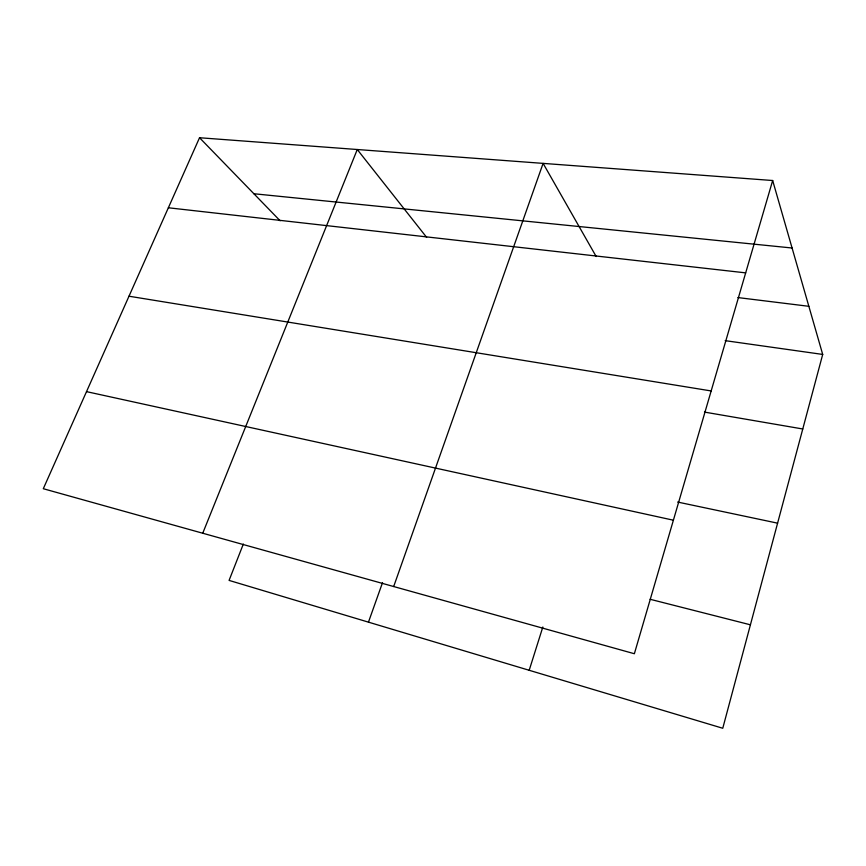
<?xml version="1.0" encoding="UTF-8"?>
<svg xmlns="http://www.w3.org/2000/svg" width="866" height="866" viewBox="0 0 866 866"><rect width="100%" height="100%" fill="white"/><g stroke="black" fill="none" stroke-linecap="round" stroke-linejoin="round"><path stroke-width="1.3" d="M772.667 180.518L634.367 653.733L43.3 488.716L199.537 137.737L772.667 180.518L822.7 354.432L722.764 728.263L229.079 580.404L243.335 544.043M529.191 670.284L542.841 626.995M393.684 586.542L543.101 163.382L596.187 256.531M368.461 622.145L382.523 582.634M202.741 533.229L357.268 149.515L426.646 237.36M253.89 193.746L792.087 248.001M168.361 207.775L745.68 272.866M737.875 297.568L808.855 306.304M725.188 340.652L822.7 354.432M128.991 296.215L711.17 390.945M704.448 412.086L802.771 428.984M677.623 502.053L777.592 523.161M86.513 391.638L673.391 520.206M650.095 599.272L750.421 624.808M199.537 137.737L280.14 220.798"/></g></svg>
